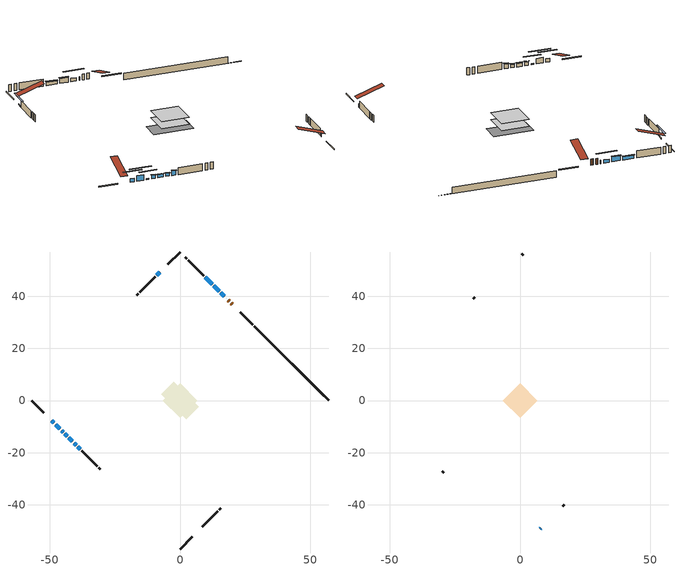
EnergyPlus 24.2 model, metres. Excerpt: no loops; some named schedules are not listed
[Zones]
conditioned space
 floor adiabatic (AdiabaticFloorConstruction): -6.67,0 0,6.67 6.67,0 0,-6.67 z1.42
 floor foundation (Slab1 construction): -7.11,2.46 -2.46,7.11 7.11,-2.46 2.46,-7.11 z-0.87
 wall outside (RimJoist1 construction): 0,-56.96 4.69,-52.26 / -56.96,0 -52.26,-4.69 / 0,56.96 -4.69,52.26 / 27.85,29.11 23.15,33.8 z1.42:1.72
 wall outside (AdiabaticWallConstruction 1): 20.13,36.83 19.59,37.36 / 18.94,38.02 18.44,38.51 z1.42:3.45
 wall outside (AdiabaticWallConstruction): 17.79,39.17 17.69,39.27 / -49.24,-7.72 -48.37,-8.58 / -44.14,-12.81 -43.28,-13.68 z1.42:2.64; 17.04,39.92 15.71,41.25 / 12.38,44.57 9.72,47.23 / -42.62,-14.33 -41.29,-15.66 / -40.64,-16.32 -39.84,-17.11 z1.42:2.54; -7.72,49.24 -8.87,48.09 / -45.37,-11.58 -44.8,-12.16 z1.42:1.78; -47.72,-9.24 -46.03,-10.93 z1.42:3.3; 15.05,41.91 13.04,43.92 z1.42:3.1; -39.19,-17.77 -38.32,-18.63 z1.42:3.05
 wall outside (Wall1 construction): 8.56,-48.4 14.41,-42.55 / -37.67,-19.29 -31.82,-25.14 / -9.53,47.43 -15.38,41.58 / 9.07,47.89 3.21,53.74 z1.42:3.86
 wall outside (Wall2 construction): 15.07,-41.89 15.69,-41.27 / -31.16,-25.8 -30.54,-26.42 / -16.04,40.92 -16.66,40.3 / 2.56,54.4 1.94,55.02 z1.42:3.86
 wall foundation (FoundationWall1 construction): 28.51,28.45,-0.87 28.51,28.45,1.42 53.61,3.34,1.42 53.61,3.34,-0.77 56.96,0,-0.77 56.96,0,-0.87
 window (WindowConstruction 6): 17.79,39.17 17.69,39.26 z1.42:2.64
 window (WindowConstruction 7): 17.04,39.92 15.71,41.25 z1.42:2.54
 window (WindowConstruction 8): -7.72,49.24 -8.87,48.09 z1.42:1.78
 window (WindowConstruction 9): -49.24,-7.72 -48.37,-8.58 z1.42:2.64
 window (WindowConstruction 10): -47.72,-9.24 -46.03,-10.93 z1.42:3.3
 window (WindowConstruction 11): -45.37,-11.58 -44.8,-12.16 z1.42:1.78
 window (WindowConstruction): 15.05,41.91 13.04,43.92 z1.42:3.1
 window (WindowConstruction 1): 12.38,44.57 9.72,47.23 z1.42:2.54
 window (WindowConstruction 2): -44.14,-12.82 -43.28,-13.68 z1.42:2.64
 window (WindowConstruction 3): -42.62,-14.33 -41.29,-15.66 z1.42:2.54
 window (WindowConstruction 4): -40.63,-16.32 -39.84,-17.11 z1.42:2.54
 window (WindowConstruction 5): -39.19,-17.77 -38.32,-18.63 z1.42:3.04
 door (Door): 20.13,36.83 19.59,37.36 z1.42:3.45
 door (Door 1): 18.94,38.02 18.45,38.51 z1.42:3.45
 ceiling adiabatic (AdiabaticFloorConstruction): 0,-6.67 6.67,0 0,6.67 -6.67,0 z1.42
attic - vented
 floor to conditioned space (Floor1 construction Reversed): -6.67,0 0,6.67 6.67,0 0,-6.67 z3.86
 wall outside (AdiabaticWallConstruction): 7.72,-49.24 7.9,-49.05 z1.42:2.64
 wall outside (Wall3 construction): 16.34,-40.61 16.97,-39.99 / -29.88,-27.07 -29.26,-27.7 / -17.31,39.64 -17.94,39.02 / 1.28,55.68 0.66,56.3 z1.42:3.86
 window (WindowConstruction 12): 7.72,-49.24 7.9,-49.05 z1.42:2.64
 roof outside (Roof1 construction): 7.06,-49.89,3.86 0.56,-43.39,6.92 -1.15,-45.1,6.92 5.35,-51.61,3.86; -49.89,-7.06,3.86 -43.39,-0.56,6.92 -45.1,1.15,6.92 -51.61,-5.35,3.86; -7.06,49.89,3.86 -0.56,43.39,6.92 1.15,45.1,6.92 -5.35,51.61,3.86; 20.78,36.17,3.86 14.28,29.67,6.92 16,27.96,6.92 22.5,34.46,3.86
shading: 13.84,43.12 18.9,38.05 19.19,38.35 14.13,43.41 z5.18; -10.74,46.22 -5.85,51.1 -6.15,51.39 -11.03,46.51 z4.42; -46.51,-10.45 -51.1,-5.85 -51.39,-6.15 -46.8,-10.74 z5.28; -44.16,-12.79 -49.58,-7.37 -49.87,-7.66 -44.45,-13.08 z5.94; -42.93,-14.03 -47.24,-9.72 -47.53,-10.01 -43.22,-14.32 z4.42; 12.9,44.06 15.19,41.76 15.48,42.06 13.19,44.35 z3.3; 9.58,47.38 12.52,44.43 12.81,44.72 9.87,47.67 z2.74; -43.14,-13.82 -44.28,-12.67 -44.57,-12.96 -43.43,-14.11 z2.84; -41.15,-15.81 -42.76,-14.19 -43.05,-14.48 -41.44,-16.1 z2.74; -39.7,-17.25 -40.78,-16.18 -41.07,-16.47 -39.99,-17.55 z2.74; -38.18,-18.77 -39.33,-17.63 -39.62,-17.92 -38.47,-19.06 z3.25
[Building]
Building 1: Terrain=Suburbs
[Site:Location]
Toronto City Centre_ON: Latitude {deg}=43.63; Longitude {deg}=-79.39; Time Zone {hr}=-5; Elevation {m}=77; Keep Site Location Information=Yes
[Site:GroundTemperature:Shallow]
5.01852, 3.26908, 3.12898, 3.95918, 7.29196, 10.6092, 13.4851, 15.3069, 15.4617, 13.9799, 11.1774, 7.9619
[Site:WaterMainsTemperature]
Calculation Method=Schedule; Temperature Schedule=mains temperature schedule
[Material] Roughness=Rough; Thermal Absorptance=0.9
Name | Thickness {m} | Conductivity {W/m-K} | Density {kg/m3} | Specific Heat {J/kg-K} | Solar Absorptance | Visible Absorptance
asphalt or fiberglass shingles | 0.00635 | 0.162714 | 1121.4 | 1465.45 | 0.4 | 0.4
ceiling loosefill ins | 0.0846667 | 0.0480833 | 16.02 | 1046.75 | 0.7 | 0.7
ceiling stud and cavity | 0.1397 | 0.0966348 | 65.682 | 1177.47 | 0.7 | 0.7
concrete 4.0 in. | 0.1016 | 1.803125 | 2242.8 | 837.4 | 0.7 | 0.7
concrete 8.0 in. | 0.2032 | 1.803125 | 2242.8 | 837.4 | 0.7 | 0.7
door material | 0.04445 | 0.053851 | 512.64 | 1214.23 | 0.7 | 0.7
door material 1 | 0.04445 | 0.188738 | 512.64 | 1214.23 | 0.7 | 0.7
exterior vertical ins | 0.0371966 | 0.029427 | 32.04 | 1214.23 | 0.7 | 0.7
floor covering | 0.0127 | 0.0433444 | 54.468 | 1339.84 | 0.6 | 0.6
floor rigid ins; wall rigid ins | 0.512978 | 0.029427 | 32.04 | 1214.23 | 0.7 | 0.7
floor stud and cavity | 0.1397 | 1.75129 | 37.0049 | 1207.88 | 0.7 | 0.7
furniture material conditioned space 1 | 0.1524 | 0.115458 | 640.8 | 1214.23 | 0.6 | 0.6
gypsum board | 0.0127 | 0.160291 | 801 | 837.4 | 0.6 | 0.6
gypsum board 1 | 0.0127 | 0.160291 | 801 | 837.4 | 0.7 | 0.7
osb sheathing 0.5 in. | 0.0127 | 0.115458 | 512.64 | 1214.23 | 0.7 | 0.7
osb sheathing 0.75 in. | 0.01905 | 0.115458 | 512.64 | 1214.23 | 0.7 | 0.7
osb sheathing 2.0 in. | 0.0508 | 0.115458 | 512.64 | 1214.23 | 0.7 | 0.7
rim joist stud and cavity | 0.0508 | 0.747799 | 125.044 | 1163.47 | 0.6 | 0.6
wall stud and cavity | 0.1397 | 0.0967543 | 139.0536 | 1170.24 | 0.7 | 0.7
wall stud and cavity 1 | 0.1397 | 0.100175 | 139.0536 | 1170.24 | 0.7 | 0.7
wall stud and cavity 2 | 0.0889 | 6.9971 | 50.32683 | 1063.81 | 0.6 | 0.6
wall stud and cavity 3 | 0.0889 | 0.380278 | 52.3479 | 1209.89 | 0.7 | 0.7
wall stud and cavity 4 | 0.0889 | 0.391764 | 83.0341 | 1211.67 | 0.7 | 0.7
wood siding | 0.0254 | 0.102417 | 544.68 | 1172.36 | 0.4 | 0.4
wood siding 1 | 0.00254 | 0.102417 | 544.68 | 1172.36 | 0.4 | 0.4
wood siding 2; wood siding 3; wood siding 4 | 0.0254 | 0.102417 | 544.68 | 1172.36 | 0.7 | 0.7
[WindowMaterial:SimpleGlazingSystem]
Name | U-Factor {W/m2-K} | Solar Heat Gain Coefficient
WindowMaterial | 2.16502 | 0.66
WindowMaterial 1 | 2.381921 | 0.56
WindowMaterial 2 | 2.45914 | 0.53
WindowMaterial 3 | 2.49321 | 0.51
WindowMaterial 4 | 2.39441 | 0.55
WindowMaterial 5 | 2.509676 | 0.36
WindowMaterial 6 | 3.12404 | 0.36
WindowMaterial 7 | 2.36318 | 0.57
WindowMaterial 8 | 2.506837 | 0.53
[Construction]
AdiabaticFloorConstruction: floor stud and cavity, floor rigid ins, osb sheathing 0.75 in., floor covering
AdiabaticWallConstruction: wood siding 3, wall rigid ins, wall stud and cavity 3, gypsum board
AdiabaticWallConstruction 1: wood siding 4, wall rigid ins, wall stud and cavity 3, gypsum board
Door: door material
Door 1: door material 1
Floor1 construction Reversed: gypsum board, ceiling stud and cavity, ceiling loosefill ins
FoundationWall1 construction: concrete 8.0 in., gypsum board 1
furniture construction conditioned space 1: furniture material conditioned space 1
PartitionWallConstruction: gypsum board, wall stud and cavity 4, gypsum board
RimJoist1 construction: wood siding 2, osb sheathing 2.0 in., rim joist stud and cavity
Roof1 construction: asphalt or fiberglass shingles
Slab1 construction: concrete 4.0 in.
Wall1 construction: wood siding, osb sheathing 0.5 in., wall stud and cavity, gypsum board
Wall2 construction: wood siding, osb sheathing 0.5 in., wall stud and cavity 1, gypsum board
Wall3 construction: wood siding 1, wall stud and cavity 2
WindowConstruction: WindowMaterial
WindowConstruction 1; WindowConstruction 3; WindowConstruction 7: WindowMaterial 1
WindowConstruction 10: WindowMaterial 7
WindowConstruction 11; WindowConstruction 8: WindowMaterial 6
WindowConstruction 12: WindowMaterial 8
WindowConstruction 2; WindowConstruction 9: WindowMaterial 2
WindowConstruction 4: WindowMaterial 3
WindowConstruction 5: WindowMaterial 4
WindowConstruction 6: WindowMaterial 5
[Zone] Multiplier=1; Part of Total Floor Area=Yes
Name | Volume {m3}
attic - vented | 44.3192
conditioned space | 443.5
[Space]
Name | Zone | Volume {m3}
attic - vented 1 | attic - vented | 44.3192
conditioned space 1 | conditioned space | 443.5
[ZoneInfiltration:EffectiveLeakageArea]
infil attic - vented 1: Zone or Space=attic - vented 1; Schedule=Always On Discrete; Effective Air Leakage Area {cm2}=3751.16; Stack Coefficient=0.000382777; Wind Coefficient=1.32188e-05
[ZoneMixing]
whole house fan mix: Zone or Space=attic - vented; Schedule=Always On Continuous; Design Flow Rate Calculation Method=Flow/Zone; Design Flow Rate {m3/s}=0; Source Zone or Space=conditioned space
[SurfaceProperty:ExposedFoundationPerimeter]
Slab1: Exposed Perimeter Calculation Method=TotalExposedPerimeter; Total Exposed Perimeter {m}=40.235
[InternalMass] Zone or ZoneList=conditioned space; Space or SpaceList=conditioned space 1
Name | Construction | Surface Area {m2}
furniture mass conditioned space 1 | furniture construction conditioned space 1 | 71.2797
partition wall mass | PartitionWallConstruction | 178.199
[Lights]
interior lighting: Zone or ZoneList or Space or SpaceList=conditioned space 1; Schedule=interior lighting schedule; Design Level Calculation Method=LightingLevel; Lighting Level {W}=343.2; Return Air Fraction=0; Fraction Radiant=0.6; Fraction Visible=0.2; Fraction Replaceable=1
[People]
occupants: Zone or ZoneList or Space or SpaceList=conditioned space 1; Number of People Schedule=occupants schedule; Number of People Calculation Method=People; Number of People=3; Fraction Radiant=0.314171; Sensible Heat Fraction=0.56303; Activity Level Schedule=occupants activity schedule; Carbon Dioxide Generation Rate {m3/s-W}=0; Enable ASHRAE 55 Comfort Warnings=No; Mean Radiant Temperature Calculation Type=EnclosureAveraged
[ElectricEquipment] Zone or ZoneList or Space or SpaceList=conditioned space 1; Design Level Calculation Method=EquipmentLevel
Name | Schedule | Design Level {W} | Fraction Latent | Fraction Radiant | Fraction Lost
clothes dryer | clothes dryer schedule | 140.772 | 0.015 | 0.081 | 0.85
clothes washer | clothes washer schedule | 32.1985 | 0.03 | 0.162 | 0.7
cooking range | cooking range schedule | 215.147 | 0.08 | 0.432 | 0.2
dishwasher | dishwasher schedule | 66.8632 | 0.3 | 0.18 | 0.4
fridge | fridge schedule | 72.9452 | 0 | 0.6 | 0
mech vent bath fan 0 | mech vent bath fan 0 schedule | 50.2 | 0 | 0 | 1
mech vent house fan | mech vent house fan schedule | 0 | 0 | 0 | 1
mech vent house fan cfis | mech vent house fan cfis schedule | 0 | 0 | 0 | 0
misc plug loads | misc plug loads schedule | 494.7 | 0.045 | 0.513 | 0.1
whole house fan | Always On Discrete | 0 | 0 | 0 | 1
[OtherEquipment] Zone or ZoneList or Space or SpaceList=conditioned space 1; Design Level Calculation Method=EquipmentLevel
Name | Fuel Type | Schedule | Design Level {W} | Fraction Latent | Fraction Radiant | Fraction Lost
clothes dryer 1 | Electricity | clothes dryer schedule | 0 | 0.015 | 0.081 | 0.85
cooking range 1 | Electricity | cooking range schedule | 0 | 0.08 | 0.432 | 0.2
general water use latent | None | general water use schedule | 62.594 | 1 | 0 | 0
general water use sensible | None | general water use schedule | -61.6891 | 0 | 0.6 | 0
mech vent house fan latent load | None | Always On Discrete | 0 | 1 | 0 | 0
mech vent house fan sensible load | None | Always On Discrete | 0 | 0 | 0 | 0
water heater energy adjustment1 | NaturalGas | Always On Discrete | 0.01 | 0 | 0 | 1
[ZoneInfiltration:DesignFlowRate] Zone or ZoneList or Space or SpaceList=conditioned space 1; Schedule=Always On Discrete; Design Flow Rate Calculation Method=Flow/Zone; Design Flow Rate {m3/s}=0
infil flow; natural vent flow; whole house fan flow
[Foundation:Kiva]
Foundation Kiva 1: Initial Indoor Air Temperature {C}=18; Wall Height Above Grade {m}=1.42; Wall Depth Below Slab {m}=0.2032; Custom Block Material Name 1=exterior vertical ins; Custom Block Depth 1 {m}=2.28999; Custom Block X Position 1 {m}=0.2159; Custom Block Z Position 1 {m}=0
[Foundation:Kiva:Settings]
Soil Conductivity {W/m-K}=0.849921; Soil Density {kg/m3}=1842.3; Soil Specific Heat {J/kg-K}=418.7; Ground Solar Absorptivity=0.9; Ground Thermal Absorptivity=0.9; Ground Surface Roughness {m}=0.03; Far-Field Width {m}=40; Deep-Ground Boundary Condition=ZeroFlux; Deep-Ground Depth {m}=40; Minimum Cell Dimension {m}=0.2; Maximum Cell Growth Coefficient=3; Simulation Timestep=Timestep
[Exterior:Lights]
exterior lighting: Schedule=exterior lighting schedule; Design Level {W}=75.6
[Schedule:Constant]
Name | Hourly Value
Always On Continuous; mech vent house fan schedule; mech vent house fan cfis schedule; Always On Discrete | 1
occupants activity schedule | 117.228
fridge schedule | 0
[Schedule:Week:Daily]
interior lighting schedule Week Rule - Jan1-Jan27: interior lighting schedule day, interior lighting schedule day, interior lighting schedule day, interior lighting schedule day, interior lighting schedule day, interior lighting schedule day, interior lighting schedule day, interior lighting schedule default day, interior lighting schedule default day, interior lighting schedule default day, interior lighting schedule default day, interior lighting schedule default day
interior lighting schedule Week Rule - Jan28-Feb3: interior lighting schedule day, interior lighting schedule day, interior lighting schedule day, interior lighting schedule day, interior lighting schedule day 1, interior lighting schedule day 1, interior lighting schedule day 1, interior lighting schedule default day, interior lighting schedule default day, interior lighting schedule default day, interior lighting schedule default day, interior lighting schedule default day
interior lighting schedule Week Rule - Feb4-Feb24: interior lighting schedule day 1, interior lighting schedule day 1, interior lighting schedule day 1, interior lighting schedule day 1, interior lighting schedule day 1, interior lighting schedule day 1, interior lighting schedule day 1, interior lighting schedule default day, interior lighting schedule default day, interior lighting schedule default day, interior lighting schedule default day, interior lighting schedule default day
interior lighting schedule Week Rule - Feb25-Mar3: interior lighting schedule day 1, interior lighting schedule day 1, interior lighting schedule day 1, interior lighting schedule day 1, interior lighting schedule day 2, interior lighting schedule day 2, interior lighting schedule day 2, interior lighting schedule default day, interior lighting schedule default day, interior lighting schedule default day, interior lighting schedule default day, interior lighting schedule default day
interior lighting schedule Week Rule - Mar4-Mar31: interior lighting schedule day 2, interior lighting schedule day 2, interior lighting schedule day 2, interior lighting schedule day 2, interior lighting schedule day 2, interior lighting schedule day 2, interior lighting schedule day 2, interior lighting schedule default day, interior lighting schedule default day, interior lighting schedule default day, interior lighting schedule default day, interior lighting schedule default day
interior lighting schedule Week Rule - Apr1-Apr28: interior lighting schedule day 3, interior lighting schedule day 3, interior lighting schedule day 3, interior lighting schedule day 3, interior lighting schedule day 3, interior lighting schedule day 3, interior lighting schedule day 3, interior lighting schedule default day, interior lighting schedule default day, interior lighting schedule default day, interior lighting schedule default day, interior lighting schedule default day
interior lighting schedule Week Rule - Apr29-May5: interior lighting schedule day 3, interior lighting schedule day 3, interior lighting schedule day 4, interior lighting schedule day 4, interior lighting schedule day 4, interior lighting schedule day 4, interior lighting schedule day 4, interior lighting schedule default day, interior lighting schedule default day, interior lighting schedule default day, interior lighting schedule default day, interior lighting schedule default day
interior lighting schedule Week Rule - May6-May26: interior lighting schedule day 4, interior lighting schedule day 4, interior lighting schedule day 4, interior lighting schedule day 4, interior lighting schedule day 4, interior lighting schedule day 4, interior lighting schedule day 4, interior lighting schedule default day, interior lighting schedule default day, interior lighting schedule default day, interior lighting schedule default day, interior lighting schedule default day
interior lighting schedule Week Rule - May27-Jun2: interior lighting schedule day 4, interior lighting schedule day 4, interior lighting schedule day 4, interior lighting schedule day 4, interior lighting schedule day 4, interior lighting schedule day 5, interior lighting schedule day 5, interior lighting schedule default day, interior lighting schedule default day, interior lighting schedule default day, interior lighting schedule default day, interior lighting schedule default day
interior lighting schedule Week Rule - Jun3-Jun30: interior lighting schedule day 5, interior lighting schedule day 5, interior lighting schedule day 5, interior lighting schedule day 5, interior lighting schedule day 5, interior lighting schedule day 5, interior lighting schedule day 5, interior lighting schedule default day, interior lighting schedule default day, interior lighting schedule default day, interior lighting schedule default day, interior lighting schedule default day
interior lighting schedule Week Rule - Jul1-Jul28: interior lighting schedule day 6, interior lighting schedule day 6, interior lighting schedule day 6, interior lighting schedule day 6, interior lighting schedule day 6, interior lighting schedule day 6, interior lighting schedule day 6, interior lighting schedule default day, interior lighting schedule default day, interior lighting schedule default day, interior lighting schedule default day, interior lighting schedule default day
interior lighting schedule Week Rule - Jul29-Aug4: interior lighting schedule day 6, interior lighting schedule day 6, interior lighting schedule day 6, interior lighting schedule day 7, interior lighting schedule day 7, interior lighting schedule day 7, interior lighting schedule day 7, interior lighting schedule default day, interior lighting schedule default day, interior lighting schedule default day, interior lighting schedule default day, interior lighting schedule default day
interior lighting schedule Week Rule - Aug5-Aug25: interior lighting schedule day 7, interior lighting schedule day 7, interior lighting schedule day 7, interior lighting schedule day 7, interior lighting schedule day 7, interior lighting schedule day 7, interior lighting schedule day 7, interior lighting schedule default day, interior lighting schedule default day, interior lighting schedule default day, interior lighting schedule default day, interior lighting schedule default day
interior lighting schedule Week Rule - Aug26-Sep1: interior lighting schedule day 7, interior lighting schedule day 7, interior lighting schedule day 7, interior lighting schedule day 7, interior lighting schedule day 7, interior lighting schedule day 7, interior lighting schedule day 8, interior lighting schedule default day, interior lighting schedule default day, interior lighting schedule default day, interior lighting schedule default day, interior lighting schedule default day
interior lighting schedule Week Rule - Sep2-Sep29: interior lighting schedule day 8, interior lighting schedule day 8, interior lighting schedule day 8, interior lighting schedule day 8, interior lighting schedule day 8, interior lighting schedule day 8, interior lighting schedule day 8, interior lighting schedule default day, interior lighting schedule default day, interior lighting schedule default day, interior lighting schedule default day, interior lighting schedule default day
interior lighting schedule Week Rule - Sep30-Oct6: interior lighting schedule day 8, interior lighting schedule day 9, interior lighting schedule day 9, interior lighting schedule day 9, interior lighting schedule day 9, interior lighting schedule day 9, interior lighting schedule day 9, interior lighting schedule default day, interior lighting schedule default day, interior lighting schedule default day, interior lighting schedule default day, interior lighting schedule default day
interior lighting schedule Week Rule - Oct7-Oct27: interior lighting schedule day 9, interior lighting schedule day 9, interior lighting schedule day 9, interior lighting schedule day 9, interior lighting schedule day 9, interior lighting schedule day 9, interior lighting schedule day 9, interior lighting schedule default day, interior lighting schedule default day, interior lighting schedule default day, interior lighting schedule default day, interior lighting schedule default day
interior lighting schedule Week Rule - Oct28-Nov3: interior lighting schedule day 9, interior lighting schedule day 9, interior lighting schedule day 9, interior lighting schedule day 9, interior lighting schedule day 10, interior lighting schedule day 10, interior lighting schedule day 10, interior lighting schedule default day, interior lighting schedule default day, interior lighting schedule default day, interior lighting schedule default day, interior lighting schedule default day
interior lighting schedule Week Rule - Nov4-Nov24: interior lighting schedule day 10, interior lighting schedule day 10, interior lighting schedule day 10, interior lighting schedule day 10, interior lighting schedule day 10, interior lighting schedule day 10, interior lighting schedule day 10, interior lighting schedule default day, interior lighting schedule default day, interior lighting schedule default day, interior lighting schedule default day, interior lighting schedule default day
interior lighting schedule Week Rule - Nov25-Dec1: interior lighting schedule day 10, interior lighting schedule day 10, interior lighting schedule day 10, interior lighting schedule day 10, interior lighting schedule day 10, interior lighting schedule day 10, interior lighting schedule day 11, interior lighting schedule default day, interior lighting schedule default day, interior lighting schedule default day, interior lighting schedule default day, interior lighting schedule default day
interior lighting schedule Week Rule - Dec2-Dec31: interior lighting schedule day 11, interior lighting schedule day 11, interior lighting schedule day 11, interior lighting schedule day 11, interior lighting schedule day 11, interior lighting schedule day 11, interior lighting schedule day 11, interior lighting schedule default day, interior lighting schedule default day, interior lighting schedule default day, interior lighting schedule default day, interior lighting schedule default day
occupants schedule Week Rule - Jan1-Dec31: occupants schedule day, occupants schedule day, occupants schedule day, occupants schedule day, occupants schedule day, occupants schedule day, occupants schedule day, occupants schedule default day, occupants schedule default day, occupants schedule default day, occupants schedule default day, occupants schedule default day
clothes dryer schedule Week Rule - Jan1-Dec31: clothes dryer schedule day, clothes dryer schedule day, clothes dryer schedule day, clothes dryer schedule day, clothes dryer schedule day, clothes dryer schedule day, clothes dryer schedule day, clothes dryer schedule default day, clothes dryer schedule default day, clothes dryer schedule default day, clothes dryer schedule default day, clothes dryer schedule default day
clothes washer schedule Week Rule - Jan1-Dec31: clothes washer schedule day, clothes washer schedule day, clothes washer schedule day, clothes washer schedule day, clothes washer schedule day, clothes washer schedule day, clothes washer schedule day, clothes washer schedule default day, clothes washer schedule default day, clothes washer schedule default day, clothes washer schedule default day, clothes washer schedule default day
cooking range schedule Week Rule - Jan1-Dec31: cooking range schedule day, cooking range schedule day, cooking range schedule day, cooking range schedule day, cooking range schedule day, cooking range schedule day, cooking range schedule day, cooking range schedule default day, cooking range schedule default day, cooking range schedule default day, cooking range schedule default day, cooking range schedule default day
dishwasher schedule Week Rule - Jan1-Dec31: dishwasher schedule day, dishwasher schedule day, dishwasher schedule day, dishwasher schedule day, dishwasher schedule day, dishwasher schedule day, dishwasher schedule day, dishwasher schedule default day, dishwasher schedule default day, dishwasher schedule default day, dishwasher schedule default day, dishwasher schedule default day
mech vent bath fan 0 schedule Week Rule - Jan1-Dec31: mech vent bath fan 0 schedule day, mech vent bath fan 0 schedule day, mech vent bath fan 0 schedule day, mech vent bath fan 0 schedule day, mech vent bath fan 0 schedule day, mech vent bath fan 0 schedule day, mech vent bath fan 0 schedule day, mech vent bath fan 0 schedule default day, mech vent bath fan 0 schedule default day, mech vent bath fan 0 schedule default day, mech vent bath fan 0 schedule default day, mech vent bath fan 0 schedule default day
misc plug loads schedule Week Rule - Jan1-Dec31: misc plug loads schedule day, misc plug loads schedule day, misc plug loads schedule day, misc plug loads schedule day, misc plug loads schedule day, misc plug loads schedule day, misc plug loads schedule day, misc plug loads schedule default day, misc plug loads schedule default day, misc plug loads schedule default day, misc plug loads schedule default day, misc plug loads schedule default day
general water use schedule Week Rule - Jan1-Dec31: general water use schedule day, general water use schedule day, general water use schedule day, general water use schedule day, general water use schedule day, general water use schedule day, general water use schedule day, general water use schedule default day, general water use schedule default day, general water use schedule default day, general water use schedule default day, general water use schedule default day
exterior lighting schedule Week Rule - Jan1-Jan27: exterior lighting schedule day, exterior lighting schedule day, exterior lighting schedule day, exterior lighting schedule day, exterior lighting schedule day, exterior lighting schedule day, exterior lighting schedule day, exterior lighting schedule default day, exterior lighting schedule default day, exterior lighting schedule default day, exterior lighting schedule default day, exterior lighting schedule default day
exterior lighting schedule Week Rule - Jan28-Feb3: exterior lighting schedule day, exterior lighting schedule day, exterior lighting schedule day, exterior lighting schedule day, exterior lighting schedule day 1, exterior lighting schedule day 1, exterior lighting schedule day 1, exterior lighting schedule default day, exterior lighting schedule default day, exterior lighting schedule default day, exterior lighting schedule default day, exterior lighting schedule default day
exterior lighting schedule Week Rule - Feb4-Feb24: exterior lighting schedule day 1, exterior lighting schedule day 1, exterior lighting schedule day 1, exterior lighting schedule day 1, exterior lighting schedule day 1, exterior lighting schedule day 1, exterior lighting schedule day 1, exterior lighting schedule default day, exterior lighting schedule default day, exterior lighting schedule default day, exterior lighting schedule default day, exterior lighting schedule default day
exterior lighting schedule Week Rule - Feb25-Mar3: exterior lighting schedule day 1, exterior lighting schedule day 1, exterior lighting schedule day 1, exterior lighting schedule day 1, exterior lighting schedule day 2, exterior lighting schedule day 2, exterior lighting schedule day 2, exterior lighting schedule default day, exterior lighting schedule default day, exterior lighting schedule default day, exterior lighting schedule default day, exterior lighting schedule default day
exterior lighting schedule Week Rule - Mar4-Mar31: exterior lighting schedule day 2, exterior lighting schedule day 2, exterior lighting schedule day 2, exterior lighting schedule day 2, exterior lighting schedule day 2, exterior lighting schedule day 2, exterior lighting schedule day 2, exterior lighting schedule default day, exterior lighting schedule default day, exterior lighting schedule default day, exterior lighting schedule default day, exterior lighting schedule default day
exterior lighting schedule Week Rule - Apr1-Apr28: exterior lighting schedule day 3, exterior lighting schedule day 3, exterior lighting schedule day 3, exterior lighting schedule day 3, exterior lighting schedule day 3, exterior lighting schedule day 3, exterior lighting schedule day 3, exterior lighting schedule default day, exterior lighting schedule default day, exterior lighting schedule default day, exterior lighting schedule default day, exterior lighting schedule default day
exterior lighting schedule Week Rule - Apr29-May5: exterior lighting schedule day 3, exterior lighting schedule day 3, exterior lighting schedule day 4, exterior lighting schedule day 4, exterior lighting schedule day 4, exterior lighting schedule day 4, exterior lighting schedule day 4, exterior lighting schedule default day, exterior lighting schedule default day, exterior lighting schedule default day, exterior lighting schedule default day, exterior lighting schedule default day
exterior lighting schedule Week Rule - May6-May26: exterior lighting schedule day 4, exterior lighting schedule day 4, exterior lighting schedule day 4, exterior lighting schedule day 4, exterior lighting schedule day 4, exterior lighting schedule day 4, exterior lighting schedule day 4, exterior lighting schedule default day, exterior lighting schedule default day, exterior lighting schedule default day, exterior lighting schedule default day, exterior lighting schedule default day
exterior lighting schedule Week Rule - May27-Jun2: exterior lighting schedule day 4, exterior lighting schedule day 4, exterior lighting schedule day 4, exterior lighting schedule day 4, exterior lighting schedule day 4, exterior lighting schedule day 5, exterior lighting schedule day 5, exterior lighting schedule default day, exterior lighting schedule default day, exterior lighting schedule default day, exterior lighting schedule default day, exterior lighting schedule default day
exterior lighting schedule Week Rule - Jun3-Jun30: exterior lighting schedule day 5, exterior lighting schedule day 5, exterior lighting schedule day 5, exterior lighting schedule day 5, exterior lighting schedule day 5, exterior lighting schedule day 5, exterior lighting schedule day 5, exterior lighting schedule default day, exterior lighting schedule default day, exterior lighting schedule default day, exterior lighting schedule default day, exterior lighting schedule default day
exterior lighting schedule Week Rule - Jul1-Jul28: exterior lighting schedule day 6, exterior lighting schedule day 6, exterior lighting schedule day 6, exterior lighting schedule day 6, exterior lighting schedule day 6, exterior lighting schedule day 6, exterior lighting schedule day 6, exterior lighting schedule default day, exterior lighting schedule default day, exterior lighting schedule default day, exterior lighting schedule default day, exterior lighting schedule default day
exterior lighting schedule Week Rule - Jul29-Aug4: exterior lighting schedule day 6, exterior lighting schedule day 6, exterior lighting schedule day 6, exterior lighting schedule day 7, exterior lighting schedule day 7, exterior lighting schedule day 7, exterior lighting schedule day 7, exterior lighting schedule default day, exterior lighting schedule default day, exterior lighting schedule default day, exterior lighting schedule default day, exterior lighting schedule default day
exterior lighting schedule Week Rule - Aug5-Aug25: exterior lighting schedule day 7, exterior lighting schedule day 7, exterior lighting schedule day 7, exterior lighting schedule day 7, exterior lighting schedule day 7, exterior lighting schedule day 7, exterior lighting schedule day 7, exterior lighting schedule default day, exterior lighting schedule default day, exterior lighting schedule default day, exterior lighting schedule default day, exterior lighting schedule default day
exterior lighting schedule Week Rule - Aug26-Sep1: exterior lighting schedule day 7, exterior lighting schedule day 7, exterior lighting schedule day 7, exterior lighting schedule day 7, exterior lighting schedule day 7, exterior lighting schedule day 7, exterior lighting schedule day 8, exterior lighting schedule default day, exterior lighting schedule default day, exterior lighting schedule default day, exterior lighting schedule default day, exterior lighting schedule default day
exterior lighting schedule Week Rule - Sep2-Sep29: exterior lighting schedule day 8, exterior lighting schedule day 8, exterior lighting schedule day 8, exterior lighting schedule day 8, exterior lighting schedule day 8, exterior lighting schedule day 8, exterior lighting schedule day 8, exterior lighting schedule default day, exterior lighting schedule default day, exterior lighting schedule default day, exterior lighting schedule default day, exterior lighting schedule default day
exterior lighting schedule Week Rule - Sep30-Oct6: exterior lighting schedule day 8, exterior lighting schedule day 9, exterior lighting schedule day 9, exterior lighting schedule day 9, exterior lighting schedule day 9, exterior lighting schedule day 9, exterior lighting schedule day 9, exterior lighting schedule default day, exterior lighting schedule default day, exterior lighting schedule default day, exterior lighting schedule default day, exterior lighting schedule default day
exterior lighting schedule Week Rule - Oct7-Oct27: exterior lighting schedule day 9, exterior lighting schedule day 9, exterior lighting schedule day 9, exterior lighting schedule day 9, exterior lighting schedule day 9, exterior lighting schedule day 9, exterior lighting schedule day 9, exterior lighting schedule default day, exterior lighting schedule default day, exterior lighting schedule default day, exterior lighting schedule default day, exterior lighting schedule default day
exterior lighting schedule Week Rule - Oct28-Nov3: exterior lighting schedule day 9, exterior lighting schedule day 9, exterior lighting schedule day 9, exterior lighting schedule day 9, exterior lighting schedule day 10, exterior lighting schedule day 10, exterior lighting schedule day 10, exterior lighting schedule default day, exterior lighting schedule default day, exterior lighting schedule default day, exterior lighting schedule default day, exterior lighting schedule default day
exterior lighting schedule Week Rule - Nov4-Nov24: exterior lighting schedule day 10, exterior lighting schedule day 10, exterior lighting schedule day 10, exterior lighting schedule day 10, exterior lighting schedule day 10, exterior lighting schedule day 10, exterior lighting schedule day 10, exterior lighting schedule default day, exterior lighting schedule default day, exterior lighting schedule default day, exterior lighting schedule default day, exterior lighting schedule default day
exterior lighting schedule Week Rule - Nov25-Dec1: exterior lighting schedule day 10, exterior lighting schedule day 10, exterior lighting schedule day 10, exterior lighting schedule day 10, exterior lighting schedule day 10, exterior lighting schedule day 10, exterior lighting schedule day 11, exterior lighting schedule default day, exterior lighting schedule default day, exterior lighting schedule default day, exterior lighting schedule default day, exterior lighting schedule default day
[Schedule:Year]
interior lighting schedule: interior lighting schedule Week Rule - Jan1-Jan27, 1, 1, 1, 27, interior lighting schedule Week Rule - Jan28-Feb3, 1, 28, 2, 3, interior lighting schedule Week Rule - Feb4-Feb24, 2, 4, 2, 24, interior lighting schedule Week Rule - Feb25-Mar3, 2, 25, 3, 3, interior lighting schedule Week Rule - Mar4-Mar31, 3, 4, 3, 31, interior lighting schedule Week Rule - Apr1-Apr28, 4, 1, 4, 28, interior lighting schedule Week Rule - Apr29-May5, 4, 29, 5, 5, interior lighting schedule Week Rule - May6-May26, 5, 6, 5, 26, interior lighting schedule Week Rule - May27-Jun2, 5, 27, 6, 2, interior lighting schedule Week Rule - Jun3-Jun30, 6, 3, 6, 30, interior lighting schedule Week Rule - Jul1-Jul28, 7, 1, 7, 28, interior lighting schedule Week Rule - Jul29-Aug4, 7, 29, 8, 4, interior lighting schedule Week Rule - Aug5-Aug25, 8, 5, 8, 25, interior lighting schedule Week Rule - Aug26-Sep1, 8, 26, 9, 1, interior lighting schedule Week Rule - Sep2-Sep29, 9, 2, 9, 29, interior lighting schedule Week Rule - Sep30-Oct6, 9, 30, 10, 6, interior lighting schedule Week Rule - Oct7-Oct27, 10, 7, 10, 27, interior lighting schedule Week Rule - Oct28-Nov3, 10, 28, 11, 3, interior lighting schedule Week Rule - Nov4-Nov24, 11, 4, 11, 24, interior lighting schedule Week Rule - Nov25-Dec1, 11, 25, 12, 1, interior lighting schedule Week Rule - Dec2-Dec31, 12, 2, 12, 31
occupants schedule: occupants schedule Week Rule - Jan1-Dec31, 1, 1, 12, 31
clothes dryer schedule: clothes dryer schedule Week Rule - Jan1-Dec31, 1, 1, 12, 31
clothes washer schedule: clothes washer schedule Week Rule - Jan1-Dec31, 1, 1, 12, 31
cooking range schedule: cooking range schedule Week Rule - Jan1-Dec31, 1, 1, 12, 31
dishwasher schedule: dishwasher schedule Week Rule - Jan1-Dec31, 1, 1, 12, 31
mech vent bath fan 0 schedule: mech vent bath fan 0 schedule Week Rule - Jan1-Dec31, 1, 1, 12, 31
misc plug loads schedule: misc plug loads schedule Week Rule - Jan1-Dec31, 1, 1, 12, 31
general water use schedule: general water use schedule Week Rule - Jan1-Dec31, 1, 1, 12, 31
exterior lighting schedule: exterior lighting schedule Week Rule - Jan1-Jan27, 1, 1, 1, 27, exterior lighting schedule Week Rule - Jan28-Feb3, 1, 28, 2, 3, exterior lighting schedule Week Rule - Feb4-Feb24, 2, 4, 2, 24, exterior lighting schedule Week Rule - Feb25-Mar3, 2, 25, 3, 3, exterior lighting schedule Week Rule - Mar4-Mar31, 3, 4, 3, 31, exterior lighting schedule Week Rule - Apr1-Apr28, 4, 1, 4, 28, exterior lighting schedule Week Rule - Apr29-May5, 4, 29, 5, 5, exterior lighting schedule Week Rule - May6-May26, 5, 6, 5, 26, exterior lighting schedule Week Rule - May27-Jun2, 5, 27, 6, 2, exterior lighting schedule Week Rule - Jun3-Jun30, 6, 3, 6, 30, exterior lighting schedule Week Rule - Jul1-Jul28, 7, 1, 7, 28, exterior lighting schedule Week Rule - Jul29-Aug4, 7, 29, 8, 4, exterior lighting schedule Week Rule - Aug5-Aug25, 8, 5, 8, 25, exterior lighting schedule Week Rule - Aug26-Sep1, 8, 26, 9, 1, exterior lighting schedule Week Rule - Sep2-Sep29, 9, 2, 9, 29, exterior lighting schedule Week Rule - Sep30-Oct6, 9, 30, 10, 6, exterior lighting schedule Week Rule - Oct7-Oct27, 10, 7, 10, 27, exterior lighting schedule Week Rule - Oct28-Nov3, 10, 28, 11, 3, exterior lighting schedule Week Rule - Nov4-Nov24, 11, 4, 11, 24, exterior lighting schedule Week Rule - Nov25-Dec1, 11, 25, 12, 1, exterior lighting schedule Week Rule - Dec2-Dec31, 12, 2, 12, 31
[Schedule:Compact]
mains temperature schedule: Through: 01/01, For: AllDays, Until: 24:00, 8.80333, Through: 01/02, For: AllDays, Until: 24:00, 8.74333, Through: 01/03, For: AllDays, Until: 24:00, 8.68389, Through: 01/04, For: AllDays, Until: 24:00, 8.62611, Through: 01/05, For: AllDays, Until: 24:00, 8.56944, Through: 01/06, For: AllDays, Until: 24:00, 8.51389, Through: 01/07, For: AllDays, Until: 24:00, 8.45944, Through: 01/08, For: AllDays, Until: 24:00, 8.40611, Through: 01/09, For: AllDays, Until: 24:00, 8.35389, Through: 01/10, For: AllDays, Until: 24:00, 8.30278, Through: 01/11, For: AllDays, Until: 24:00, 8.25333, Through: 01/12, For: AllDays, Until: 24:00, 8.205, Through: 01/13, For: AllDays, Until: 24:00, 8.15778, Through: 01/14, For: AllDays, Until: 24:00, 8.11222, Through: 01/15, For: AllDays, Until: 24:00, 8.06778, Through: 01/16, For: AllDays, Until: 24:00, 8.02444, Through: 01/17, For: AllDays, Until: 24:00, 7.98222, Through: 01/18, For: AllDays, Until: 24:00, 7.94167, Through: 01/19, For: AllDays, Until: 24:00, 7.90222, Through: 01/20, For: AllDays, Until: 24:00, 7.86444, Through: 01/21, For: AllDays, Until: 24:00, 7.82778, Through: 01/22, For: AllDays, Until: 24:00, 7.79278, Through: 01/23, For: AllDays, Until: 24:00, 7.75889, Through: 01/24, For: AllDays, Until: 24:00, 7.72667, Through: 01/25, For: AllDays, Until: 24:00, 7.69556, Through: 01/26, For: AllDays, Until: 24:00, 7.66611, Through: 01/27, For: AllDays, Until: 24:00, 7.63778, Through: 01/28, For: AllDays, Until: 24:00, 7.61111, Through: 01/29, For: AllDays, Until: 24:00, 7.58556, Through: 01/30, For: AllDays, Until: 24:00, 7.56167, Through: 01/31, For: AllDays, Until: 24:00, 7.53944, Through: 02/01, For: AllDays, Until: 24:00, 7.51833, Through: 02/02, For: AllDays, Until: 24:00, 7.49889, Through: 02/03, For: AllDays, Until: 24:00, 7.48111, Through: 02/04, For: AllDays, Until: 24:00, 7.46444, Through: 02/05, For: AllDays, Until: 24:00, 7.44944, Through: 02/06, For: AllDays, Until: 24:00, 7.43556, Through: 02/07, For: AllDays, Until: 24:00, 7.42333, Through: 02/08, For: AllDays, Until: 24:00, 7.41278, Through: 02/09, For: AllDays, Until: 24:00, 7.40389, Through: 02/10, For: AllDays, Until: 24:00, 7.39611, Through: 02/11, For: AllDays, Until: 24:00, 7.39, Through: 02/12, For: AllDays, Until: 24:00, 7.38556, Through: 02/13, For: AllDays, Until: 24:00, 7.38222, Through: 02/14, For: AllDays, Until: 24:00, 7.38056, Through: 02/15, For: AllDays, Until: 24:00, 7.38056, Through: 02/16, For: AllDays, Until: 24:00, 7.38222, Through: 02/17, For: AllDays, Until: 24:00, 7.385, Through: 02/18, For: AllDays, Until: 24:00, 7.38944, Through: 02/19, For: AllDays, Until: 24:00, 7.395, Through: 02/20, For: AllDays, Until: 24:00, 7.40278, Through: 02/21, For: AllDays, Until: 24:00, 7.41167, Through: 02/22, For: AllDays, Until: 24:00, 7.42222, Through: 02/23, For: AllDays, Until: 24:00, 7.43389, Through: 02/24, For: AllDays, Until: 24:00, 7.44722, Through: 02/25, For: AllDays, Until: 24:00, 7.46222, Through: 02/26, For: AllDays, Until: 24:00, 7.47833, Through: 02/27, For: AllDays, Until: 24:00, 7.49611, Through: 02/28, For: AllDays, Until: 24:00, 7.51556, Through: 03/01, For: AllDays, Until: 24:00, 7.53667, Through: 03/02, For: AllDays, Until: 24:00, 7.55889, Through: 03/03, For: AllDays, Until: 24:00, 7.58222, Through: 03/04, For: AllDays, Until: 24:00, 7.60722, Through: 03/05, For: AllDays, Until: 24:00, 7.63389, Through: 03/06, For: AllDays, Until: 24:00, 7.66222, Through: 03/07, For: AllDays, Until: 24:00, 7.69111, Through: 03/08, For: AllDays, Until: 24:00, 7.72222, Through: 03/09, For: AllDays, Until: 24:00, 7.75444, Through: 03/10, For: AllDays, Until: 24:00, 7.78778, Through: 03/11, For: AllDays, Until: 24:00, 7.82278, Through: 03/12, For: AllDays, Until: 24:00, 7.85944, Through: 03/13, For: AllDays, Until: 24:00, 7.89722, Through: 03/14, For: AllDays, Until: 24:00, 7.93611, Through: 03/15, For: AllDays, Until: 24:00, 7.97667, Through: 03/16, For: AllDays, Until: 24:00, 8.01833, Through: 03/17, For: AllDays, Until: 24:00, 8.06167, Through: 03/18, For: AllDays, Until: 24:00, 8.10611, Through: 03/19, For: AllDays, Until: 24:00, 8.15167, Through: 03/20, For: AllDays, Until: 24:00, 8.19833, Through: 03/21, For: AllDays, Until: 24:00, 8.24667, Through: 03/22, For: AllDays, Until: 24:00, 8.29611, Through: 03/23, For: AllDays, Until: 24:00, 8.34667, Through: 03/24, For: AllDays, Until: 24:00, 8.39889, Through: 03/25, For: AllDays, Until: 24:00, 8.45167, Through: 03/26, For: AllDays, Until: 24:00, 8.50611, Through: 03/27, For: AllDays, Until: 24:00, 8.56167, Through: 03/28, For: AllDays, Until: 24:00, 8.61833, Through: 03/29, For: AllDays, Until: 24:00, 8.67611, Through: 03/30, For: AllDays, Until: 24:00, 8.735, Through: 03/31, For: AllDays, Until: 24:00, 8.795, Through: 04/01, For: AllDays, Until: 24:00, 8.85611, Through: 04/02, For: AllDays, Until: 24:00, 8.91833, Through: 04/03, For: AllDays, Until: 24:00, 8.98167, Through: 04/04, For: AllDays, Until: 24:00, 9.04556, Through: 04/05, For: AllDays, Until: 24:00, 9.11111, Through: 04/06, For: AllDays, Until: 24:00, 9.17722, Through: 04/07, For: AllDays, Until: 24:00, 9.24444, Through: 04/08, For: AllDays, Until: 24:00, 9.31222, Through: 04/09, For: AllDays, Until: 24:00, 9.38167, Through: 04/10, For: AllDays, Until: 24:00, 9.45167, Through: 04/11, For: AllDays, Until: 24:00, 9.52222, Through: 04/12, For: AllDays, Until: 24:00, 9.59444, Through: 04/13, For: AllDays, Until: 24:00, 9.66667, Through: 04/14, For: AllDays, Until: 24:00, 9.74, Through: 04/15, For: AllDays, Until: 24:00, 9.81444, Through: 04/16, For: AllDays, Until: 24:00, 9.88944, Through: 04/17, For: AllDays, Until: 24:00, 9.96556, Through: 04/18, For: AllDays, Until: 24:00, 10.0417, Through: 04/19, For: AllDays, Until: 24:00, 10.1189, Through: 04/20, For: AllDays, Until: 24:00, 10.1972, Through: 04/21, For: AllDays, Until: 24:00, 10.2756, Through: 04/22, For: AllDays, Until: 24:00, 10.355, Through: 04/23, For: AllDays, Until: 24:00, 10.435, Through: 04/24, For: AllDays, Until: 24:00, 10.515, Through: 04/25, For: AllDays, Until: 24:00, 10.5961, Through: 04/26, For: AllDays, Until: 24:00, 10.6778, Through: 04/27, For: AllDays, Until: 24:00, 10.76, Through: 04/28, For: AllDays, Until: 24:00, 10.8428, Through: 04/29, For: AllDays, Until: 24:00, 10.9261, Through: 04/30, For: AllDays, Until: 24:00, 11.0094, Through: 05/01, For: AllDays, Until: 24:00, 11.0933, Through: 05/02, For: AllDays, Until: 24:00, 11.1778, Through: 05/03, For: AllDays, Until: 24:00, 11.2628, Through: 05/04, For: AllDays, Until: 24:00, 11.3478, Through: 05/05, For: AllDays, Until: 24:00, 11.4333, Through: 05/06, For: AllDays, Until: 24:00, 11.5189, Through: 05/07, For: AllDays, Until: 24:00, 11.605, Through: 05/08, For: AllDays, Until: 24:00, 11.6917, Through: 05/09, For: AllDays, Until: 24:00, 11.7778, Through: 05/10, For: AllDays, Until: 24:00, 11.865, Through: 05/11, For: AllDays, Until: 24:00, 11.9517, Through: 05/12, For: AllDays, Until: 24:00, 12.0389, Through: 05/13, For: AllDays, Until: 24:00, 12.1261, Through: 05/14, For: AllDays, Until: 24:00, 12.2133, Through: 05/15, For: AllDays, Until: 24:00, 12.3006, Through: 05/16, For: AllDays, Until: 24:00, 12.3883, Through: 05/17, For: AllDays, Until: 24:00, 12.4756, Through: 05/18, For: AllDays, Until: 24:00, 12.5628, Through: 05/19, For: AllDays, Until: 24:00, 12.6506, Through: 05/20, For: AllDays, Until: 24:00, 12.7378, Through: 05/21, For: AllDays, Until: 24:00, 12.825, Through: 05/22, For: AllDays, Until: 24:00, 12.9122, Through: 05/23, For: AllDays, Until: 24:00, 12.9994, Through: 05/24, For: AllDays, Until: 24:00, 13.0861, Through: 05/25, For: AllDays, Until: 24:00, 13.1728, Through: 05/26, For: AllDays, Until: 24:00, 13.2594, Through: 05/27, For: AllDays, Until: 24:00, 13.3456, Through: 05/28, For: AllDays, Until: 24:00, 13.4317, Through: 05/29, For: AllDays, Until: 24:00, 13.5172, Through: 05/30, For: AllDays, Until: 24:00, 13.6028, Through: 05/31, For: AllDays, Until: 24:00, 13.6878, Through: 06/01, For: AllDays, Until: 24:00, 13.7722, Through: 06/02, For: AllDays, Until: 24:00, 13.8567, Through: 06/03, For: AllDays, Until: 24:00, 13.9406, Through: 06/04, For: AllDays, Until: 24:00, 14.0239, Through: 06/05, For: AllDays, Until: 24:00, 14.1067, Through: 06/06, For: AllDays, Until: 24:00, 14.1894, Through: 06/07, For: AllDays, Until: 24:00, 14.2711, Through: 06/08, For: AllDays, Until: 24:00, 14.3528, Through: 06/09, For: AllDays, Until: 24:00, 14.4339, Through: 06/10, For: AllDays, Until: 24:00, 14.5139, Through: 06/11, For: AllDays, Until: 24:00, 14.5939, Through: 06/12, For: AllDays, Until: 24:00, 14.6728, Through: 06/13, For: AllDays, Until: 24:00, 14.7511, Through: 06/14, For: AllDays, Until: 24:00, 14.8289, Through: 06/15, For: AllDays, Until: 24:00, 14.9061, Through: 06/16, For: AllDays, Until: 24:00, 14.9822, Through: 06/17, For: AllDays, Until: 24:00, 15.0578, Through: 06/18, For: AllDays, Until: 24:00, 15.1328, Through: 06/19, For: AllDays, Until: 24:00, 15.2067, Through: 06/20, For: AllDays, Until: 24:00, 15.28, Through: 06/21, For: AllDays, Until: 24:00, 15.3522, Through: 06/22, For: AllDays, Until: 24:00, 15.4239, Through: 06/23, For: AllDays, Until: 24:00, 15.4944, Through: 06/24, For: AllDays, Until: 24:00, 15.5639, Through: 06/25, For: AllDays, Until: 24:00, 15.6328, Through: 06/26, For: AllDays, Until: 24:00, 15.7006, Through: 06/27, For: AllDays, Until: 24:00, 15.7678, Through: 06/28, For: AllDays, Until: 24:00, 15.8333, Through: 06/29, For: AllDays, Until: 24:00, 15.8983, Through: 06/30, For: AllDays, Until: 24:00, 15.9622, Through: 07/01, For: AllDays, Until: 24:00, 16.025, Through: 07/02, For: AllDays, Until: 24:00, 16.0872, Through: 07/03, For: AllDays, Until: 24:00, 16.1478, Through: 07/04, For: AllDays, Until: 24:00, 16.2072, Through: 07/05, For: AllDays, Until: 24:00, 16.2661, Through: 07/06, For: AllDays, Until: 24:00, 16.3233, Through: 07/07, For: AllDays, Until: 24:00, 16.3794, Through: 07/08, For: AllDays, Until: 24:00, 16.435, Through: 07/09, For: AllDays, Until: 24:00, 16.4889, Through: 07/10, For: AllDays, Until: 24:00, 16.5417, Through: 07/11, For: AllDays, Until: 24:00, 16.5928, Through: 07/12, For: AllDays, Until: 24:00, 16.6433, Through: 07/13, For: AllDays, Until: 24:00, 16.6922, Through: 07/14, For: AllDays, Until: 24:00, 16.74, Through: 07/15, For: AllDays, Until: 24:00, 16.7867, Through: 07/16, For: AllDays, Until: 24:00, 16.8322, Through: 07/17, For: AllDays, Until: 24:00, 16.8761, Through: 07/18, For: AllDays, Until: 24:00, 16.9189, Through: 07/19, For: AllDays, Until: 24:00, 16.96, Through: 07/20, For: AllDays, Until: 24:00, 17, Through: 07/21, For: AllDays, Until: 24:00, 17.0389, Through: 07/22, For: AllDays, Until: 24:00, 17.0761, Through: 07/23, For: AllDays, Until: 24:00, 17.1122, Through: 07/24, For: AllDays, Until: 24:00, 17.1467, Through: 07/25, For: AllDays, Until: 24:00, 17.18, Through: 07/26, For: AllDays, Until: 24:00, 17.2117, Through: 07/27, For: AllDays, Until: 24:00, 17.2422, Through: 07/28, For: AllDays, Until: 24:00, 17.2711, Through: 07/29, For: AllDays, Until: 24:00, 17.2983, Through: 07/30, For: AllDays, Until: 24:00, 17.3244, Through: 07/31, For: AllDays, Until: 24:00, 17.3494, Through: 08/01, For: AllDays, Until: 24:00, 17.3728, Through: 08/02, For: AllDays, Until: 24:00, 17.3944, Through: 08/03, For: AllDays, Until: 24:00, 17.4144, Through: 08/04, For: AllDays, Until: 24:00, 17.4333, Through: 08/05, For: AllDays, Until: 24:00, 17.4506, Through: 08/06, For: AllDays, Until: 24:00, 17.4667, Through: 08/07, For: AllDays, Until: 24:00, 17.4811, Through: 08/08, For: AllDays, Until: 24:00, 17.4939, Through: 08/09, For: AllDays, Until: 24:00, 17.5056, Through: 08/10, For: AllDays, Until: 24:00, 17.5156, Through: 08/11, For: AllDays, Until: 24:00, 17.5239, Through: 08/12, For: AllDays, Until: 24:00, 17.5311, Through: 08/13, For: AllDays, Until: 24:00, 17.5361, Through: 08/14, For: AllDays, Until: 24:00, 17.54, Through: 08/15, For: AllDays, Until: 24:00, 17.5428, Through: 08/16, For: AllDays, Until: 24:00, 17.5439, Through: 08/17, For: AllDays, Until: 24:00, 17.5433, Through: 08/18, For: AllDays, Until: 24:00, 17.5411, Through: 08/19, For: AllDays, Until: 24:00, 17.5372, Through: 08/20, For: AllDays, Until: 24:00, 17.5322, Through: 08/21, For: AllDays, Until: 24:00, 17.5256, Through: 08/22, For: AllDays, Until: 24:00, 17.5178, Through: 08/23, For: AllDays, Until: 24:00, 17.5083, Through: 08/24, For: AllDays, Until: 24:00, 17.4972, Through: 08/25, For: AllDays, Until: 24:00, 17.4844, Through: 08/26, For: AllDays, Until: 24:00, 17.4706, Through: 08/27, For: AllDays, Until: 24:00, 17.455, Through: 08/28, For: AllDays, Until: 24:00, 17.4378, Through: 08/29, For: AllDays, Until: 24:00, 17.4194, Through: 08/30, For: AllDays, Until: 24:00, 17.3994, Through: 08/31, For: AllDays, Until: 24:00, 17.3778, Through: 09/01, For: AllDays, Until: 24:00, 17.355, Through: 09/02, For: AllDays, Until: 24:00, 17.3311, Through: 09/03, For: AllDays, Until: 24:00, 17.305, Through: 09/04, For: AllDays, Until: 24:00, 17.2778, Through: 09/05, For: AllDays, Until: 24:00, 17.2494, Through: 09/06, For: AllDays, Until: 24:00, 17.2194, Through: 09/07, For: AllDays, Until: 24:00, 17.1878, Through: 09/08, For: AllDays, Until: 24:00, 17.155, Through: 09/09, For: AllDays, Until: 24:00, 17.1206, Through: 09/10, For: AllDays, Until: 24:00, 17.085, Through: 09/11, For: AllDays, Until: 24:00, 17.0483, Through: 09/12, For: AllDays, Until: 24:00, 17.01, Through: 09/13, For: AllDays, Until: 24:00, 16.97, Through: 09/14, For: AllDays, Until: 24:00, 16.9289, Through: 09/15, For: AllDays, Until: 24:00, 16.8867, Through: 09/16, For: AllDays, Until: 24:00, 16.8428, Through: 09/17, For: AllDays, Until: 24:00, 16.7983, Through: 09/18, For: AllDays, Until: 24:00, 16.7517, Through: 09/19, For: AllDays, Until: 24:00, 16.7044, Through: 09/20, For: AllDays, Until: 24:00, 16.6556, Through: 09/21, For: AllDays, Until: 24:00, 16.6056, Through: 09/22, For: AllDays, Until: 24:00, 16.5544, Through: 09/23, For: AllDays, Until: 24:00, 16.5017, Through: 09/24, For: AllDays, Until: 24:00, 16.4483, Through: 09/25, For: AllDays, Until: 24:00, 16.3933, Through: 09/26, For: AllDays, Until: 24:00, 16.3372, Through: 09/27, For: AllDays, Until: 24:00, 16.2806, Through: 09/28, For: AllDays, Until: 24:00, 16.2222, Through: 09/29, For: AllDays, Until: 24:00, 16.1628, Through: 09/30, For: AllDays, Until: 24:00, 16.1022, Through: 10/01, For: AllDays, Until: 24:00, 16.0406, Through: 10/02, For: AllDays, Until: 24:00, 15.9778, Through: 10/03, For: AllDays, Until: 24:00, 15.9144, Through: 10/04, For: AllDays, Until: 24:00, 15.8494, Through: 10/05, For: AllDays, Until: 24:00, 15.7839, Through: 10/06, For: AllDays, Until: 24:00, 15.7172, Through: 10/07, For: AllDays, Until: 24:00, 15.6494, Through: 10/08, For: AllDays, Until: 24:00, 15.5811, Through: 10/09, For: AllDays, Until: 24:00, 15.5117, Through: 10/10, For: AllDays, Until: 24:00, 15.4411, Through: 10/11, For: AllDays, Until: 24:00, 15.37, Through: 10/12, For: AllDays, Until: 24:00, 15.2978, Through: 10/13, For: AllDays, Until: 24:00, 15.225, Through: 10/14, For: AllDays, Until: 24:00, 15.1511, Through: 10/15, For: AllDays, Until: 24:00, 15.0767, Through: 10/16, For: AllDays, Until: 24:00, 15.0011, Through: 10/17, For: AllDays, Until: 24:00, 14.925, Through: 10/18, For: AllDays, Until: 24:00, 14.8483, Through: 10/19, For: AllDays, Until: 24:00, 14.7706, Through: 10/20, For: AllDays, Until: 24:00, 14.6922, Through: 10/21, For: AllDays, Until: 24:00, 14.6133, Through: 10/22, For: AllDays, Until: 24:00, 14.5339, Through: 10/23, For: AllDays, Until: 24:00, 14.4539, Through: 10/24, For: AllDays, Until: 24:00, 14.3728, Through: 10/25, For: AllDays, Until: 24:00, 14.2917, Through: 10/26, For: AllDays, Until: 24:00, 14.21, Through: 10/27, For: AllDays, Until: 24:00, 14.1272, Through: 10/28, For: AllDays, Until: 24:00, 14.0444, Through: 10/29, For: AllDays, Until: 24:00, 13.9611, Through: 10/30, For: AllDays, Until: 24:00, 13.8772, Through: 10/31, For: AllDays, Until: 24:00, 13.7933, Through: 11/01, For: AllDays, Until: 24:00, 13.7089, Through: 11/02, For: AllDays, Until: 24:00, 13.6239, Through: 11/03, For: AllDays, Until: 24:00, 13.5383, Through: 11/04, For: AllDays, Until: 24:00, 13.4528, Through: 11/05, For: AllDays, Until: 24:00, 13.3667, Through: 11/06, For: AllDays, Until: 24:00, 13.2806, Through: 11/07, For: AllDays, Until: 24:00, 13.1944, Through: 11/08, For: AllDays, Until: 24:00, 13.1078, Through: 11/09, For: AllDays, Until: 24:00, 13.0206, Through: 11/10, For: AllDays, Until: 24:00, 12.9339, Through: 11/11, For: AllDays, Until: 24:00, 12.8467, Through: 11/12, For: AllDays, Until: 24:00, 12.7594, Through: 11/13, For: AllDays, Until: 24:00, 12.6722, Through: 11/14, For: AllDays, Until: 24:00, 12.5844, Through: 11/15, For: AllDays, Until: 24:00, 12.4972, Through: 11/16, For: AllDays, Until: 24:00, 12.41, Through: 11/17, For: AllDays, Until: 24:00, 12.3222, Through: 11/18, For: AllDays, Until: 24:00, 12.235, Through: 11/19, For: AllDays, Until: 24:00, 12.1478, Through: 11/20, For: AllDays, Until: 24:00, 12.0606, Through: 11/21, For: AllDays, Until: 24:00, 11.9733, Through: 11/22, For: AllDays, Until: 24:00, 11.8861, Through: 11/23, For: AllDays, Until: 24:00, 11.7994, Through: 11/24, For: AllDays, Until: 24:00, 11.7128, Through: 11/25, For: AllDays, Until: 24:00, 11.6267, Through: 11/26, For: AllDays, Until: 24:00, 11.5406, Through: 11/27, For: AllDays, Until: 24:00, 11.4544, Through: 11/28, For: AllDays, Until: 24:00, 11.3689, Through: 11/29, For: AllDays, Until: 24:00, 11.2839, Through: 11/30, For: AllDays, Until: 24:00, 11.1989, Through: 12/01, For: AllDays, Until: 24:00, 11.1144, Through: 12/02, For: AllDays, Until: 24:00, 11.03, Through: 12/03, For: AllDays, Until: 24:00, 10.9467, Through: 12/04, For: AllDays, Until: 24:00, 10.8633, Through: 12/05, For: AllDays, Until: 24:00, 10.7806, Through: 12/06, For: AllDays, Until: 24:00, 10.6983, Through: 12/07, For: AllDays, Until: 24:00, 10.6167, Through: 12/08, For: AllDays, Until: 24:00, 10.5356, Through: 12/09, For: AllDays, Until: 24:00, 10.4544, Through: 12/10, For: AllDays, Until: 24:00, 10.3744, Through: 12/11, For: AllDays, Until: 24:00, 10.295, Through: 12/12, For: AllDays, Until: 24:00, 10.2167, Through: 12/13, For: AllDays, Until: 24:00, 10.1383, Through: 12/14, For: AllDays, Until: 24:00, 10.0611, Through: 12/15, For: AllDays, Until: 24:00, 9.98444, Through: 12/16, For: AllDays, Until: 24:00, 9.90833, Through: 12/17, For: AllDays, Until: 24:00, 9.83278, Through: 12/18, For: AllDays, Until: 24:00, 9.75833, Through: 12/19, For: AllDays, Until: 24:00, 9.685, Through: 12/20, For: AllDays, Until: 24:00, 9.61222, Through: 12/21, For: AllDays, Until: 24:00, 9.54, Through: 12/22, For: AllDays, Until: 24:00, 9.46889, Through: 12/23, For: AllDays, Until: 24:00, 9.39889, Through: 12/24, For: AllDays, Until: 24:00, 9.32944, Through: 12/25, For: AllDays, Until: 24:00, 9.26111, Through: 12/26, For: AllDays, Until: 24:00, 9.19389, Through: 12/27, For: AllDays, Until: 24:00, 9.12722, Through: 12/28, For: AllDays, Until: 24:00, 9.06167, Through: 12/29, For: AllDays, Until: 24:00, 8.99722, Through: 12/30, For: AllDays, Until: 24:00, 8.93389, Through: 12/31, For: AllDays, Until: 24:00, 8.87111
